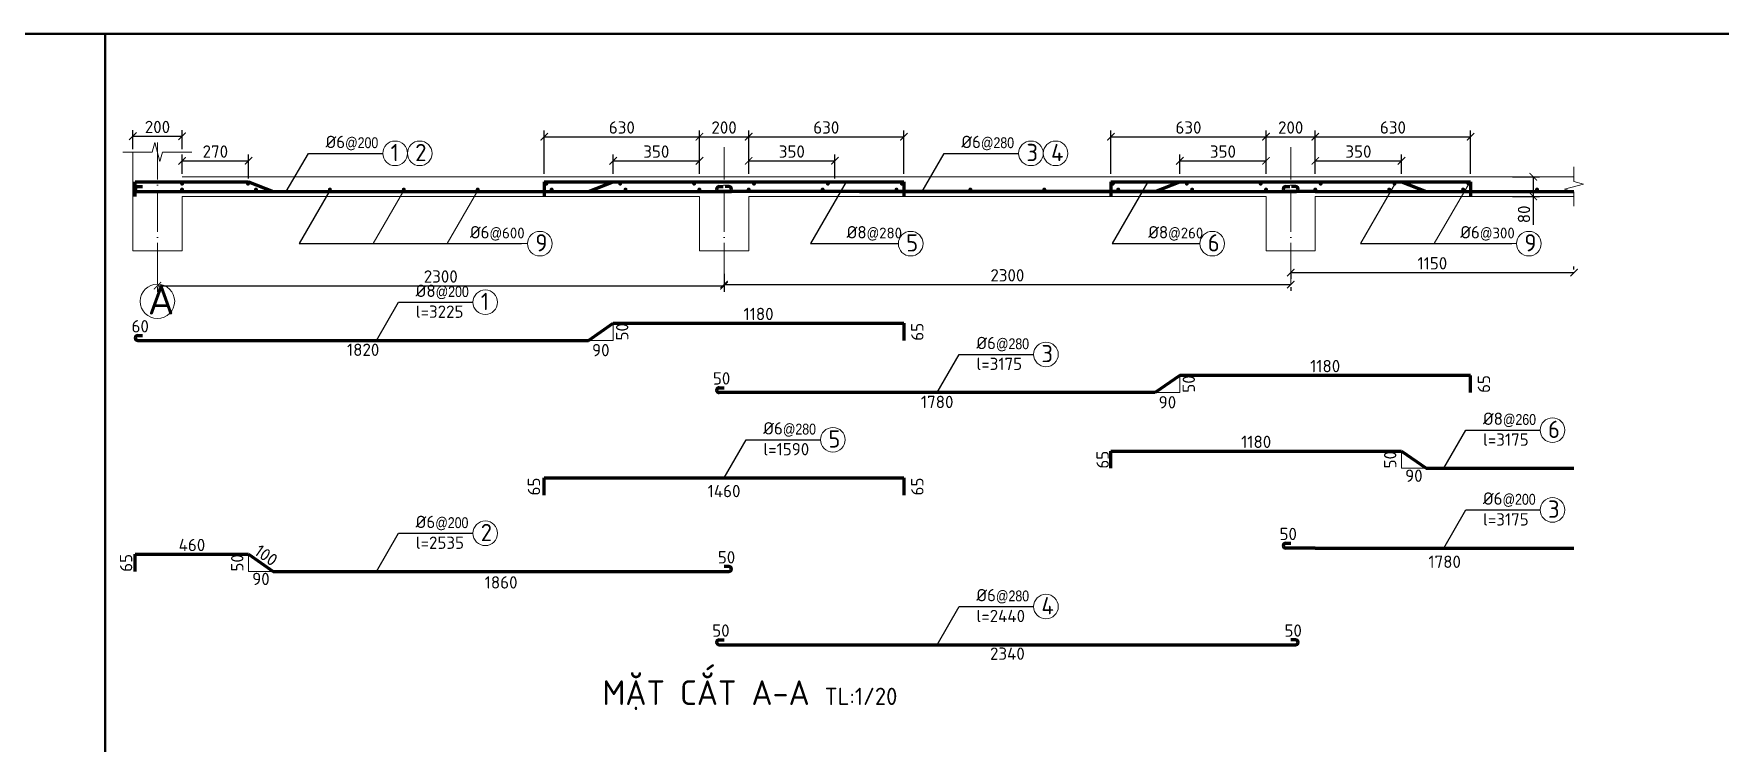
# Model space of a CAD drawing. Header units: millimetres. Extents: x 0 to 4970, y -594 to 1412.
# Drawn here: x 1396.4 to 1738.7, y 436.8 to 580.8 of the extents above; entities that cross this region are included whole.
import ezdxf

# ---------------------------------------------------------------- set-up
doc = ezdxf.new("R2010")
doc.units = ezdxf.units.MM
doc.header["$LTSCALE"] = 0.35
doc.header["$PDMODE"] = 3
doc.linetypes.add('ACAD_ISO04W100', pattern=[30, 24, -3, 0, -3])
doc.layers.get('0').update_dxf_attribs({"lineweight": 50})
for name, color, linetype, lineweight in [('CotThepSan', 13, 'Continuous', 70), ('DoVe', 1, 'Continuous', 18), ('Duong Bao San', 7, 'Continuous', 18), ('Kich Thuoc', 1, 'Continuous', 20), ('Ky Hieu', 4, 'Continuous', 20), ('Text', 40, 'Continuous', 20), ('Truc', 3, 'ACAD_ISO04W100', 20)]:
    doc.layers.add(name, color=color, linetype=linetype, lineweight=lineweight)
doc.styles.get("Standard").update_dxf_attribs({"font": 'isocpeur.ttf'})
doc.styles.add('VN', font='')
doc.styles.get('VN').set_extended_font_data('TCVN 7284')
doc.dimstyles.new('Dim20', dxfattribs={"dimtxt": 2.5, "dimasz": 1.5, "dimexe": 1.25, "dimexo": 0.625, "dimtad": 1, "dimlfac": 20, "dimtxsty": 'Standard', "dimblk": 'ARCHTICK', "dimcen": 2.5, "dimadec": 0, "dimazin": 0, "dimtfac": 1, "dimtmove": 0, "dimatfit": 3, "dimfxl": 1, "dimarcsym": 0})
doc.dimstyles.new('Dim20KT', dxfattribs={"dimtxt": 2.5, "dimasz": 1.5, "dimexe": 1.25, "dimexo": 0.625, "dimtad": 1, "dimlfac": 20, "dimtxsty": 'Standard', "dimblk": 'ARCHTICK', "dimcen": 2.5, "dimse1": 1, "dimse2": 1, "dimsd1": 1, "dimsd2": 1, "dimadec": 0, "dimazin": 0, "dimtfac": 1, "dimtmove": 0, "dimatfit": 3, "dimfxl": 1, "dimarcsym": 0})
doc.dimstyles.new('ISO-25', dxfattribs={"dimtxt": 2.5, "dimasz": 2.5, "dimexe": 1.25, "dimexo": 0.625, "dimtad": 1, "dimtxsty": 'Standard', "dimcen": 2.5, "dimadec": 0, "dimazin": 0, "dimtfac": 1, "dimtmove": 0, "dimatfit": 3, "dimfxl": 1, "dimarcsym": 0})

# ---------------------------------------------------------------- blocks, each defined once
blk = doc.blocks.new('*D307')
at = {"layer": 'Defpoints', "color": 0}
for p in [(1629.01, 511.47), (1688.01, 511.47), (1688.01, 511.47)]:
    blk.add_point(p, dxfattribs=at)
at = {"layer": 'Kich Thuoc', "color": 0, "insert": (1658.51, 513.35), "char_height": 2.5, "attachment_point": 5}
blk.add_mtext('1180', dxfattribs=at)
blk = doc.blocks.new('_ArchTick')
at = {"color": 0, "linetype": 'ByBlock', "const_width": 0.15}
blk.add_lwpolyline([(-0.5, -0.5), (0.5, 0.5)], dxfattribs=at)
blk = doc.blocks.new('*D308')
at = {"layer": 'Defpoints', "color": 0}
for p in [(1535.51, 507.97), (1624.01, 507.97), (1624.01, 504.2)]:
    blk.add_point(p, dxfattribs=at)
at = {"layer": 'Kich Thuoc', "color": 0, "insert": (1579.76, 506.08), "char_height": 2.5, "attachment_point": 5}
blk.add_mtext('1780', dxfattribs=at)
blk = doc.blocks.new('*D309')
at = {"layer": 'Defpoints', "color": 0}
for p in [(1535.51, 508.97), (1535.51, 508.97), (1536.51, 508.97)]:
    blk.add_point(p, dxfattribs=at)
at = {"layer": 'Kich Thuoc', "color": 0, "insert": (1536.01, 510.85), "char_height": 2.5, "attachment_point": 5}
blk.add_mtext('50', dxfattribs=at)
blk = doc.blocks.new('*D272')
at = {"layer": 'Defpoints', "color": 0}
for p in [(1514.01, 522.06), (1573.01, 522.06), (1573.01, 522.06)]:
    blk.add_point(p, dxfattribs=at)
at = {"layer": 'Kich Thuoc', "color": 0, "insert": (1543.51, 523.93), "char_height": 2.5, "attachment_point": 5}
blk.add_mtext('1180', dxfattribs=at)
blk = doc.blocks.new('*D310')
at = {"layer": 'Defpoints', "color": 0}
for p in [(1417.51, 518.56), (1509.01, 518.56), (1509.01, 514.79)]:
    blk.add_point(p, dxfattribs=at)
at = {"layer": 'Kich Thuoc', "color": 0, "insert": (1463.26, 516.66), "char_height": 2.5, "attachment_point": 5}
blk.add_mtext('1820', dxfattribs=at)
blk = doc.blocks.new('*D273')
at = {"layer": 'Defpoints', "color": 0}
for p in [(1417.51, 519.56), (1417.51, 519.56), (1418.51, 519.56)]:
    blk.add_point(p, dxfattribs=at)
at = {"layer": 'Kich Thuoc', "color": 0, "insert": (1418.01, 521.43), "char_height": 2.5, "attachment_point": 5}
blk.add_mtext('60', dxfattribs=at)
blk = doc.blocks.new('*D311')
at = {"layer": 'Defpoints', "color": 0}
for p in [(1417.01, 475.17), (1440.01, 475.17), (1440.01, 475.17)]:
    blk.add_point(p, dxfattribs=at)
at = {"layer": 'Kich Thuoc', "color": 0, "insert": (1428.51, 477.05), "char_height": 2.5, "attachment_point": 5}
blk.add_mtext('460', dxfattribs=at)
blk = doc.blocks.new('*D312')
at = {"layer": 'Defpoints', "color": 0}
for p in [(1445.01, 471.67), (1537.51, 471.67), (1537.51, 467.58)]:
    blk.add_point(p, dxfattribs=at)
at = {"layer": 'Kich Thuoc', "color": 0, "insert": (1491.26, 469.46), "char_height": 2.5, "attachment_point": 5}
blk.add_mtext('1860', dxfattribs=at)
blk = doc.blocks.new('*D274')
at = {"layer": 'Defpoints', "color": 0}
for p in [(1536.51, 472.67), (1536.51, 472.67), (1537.51, 472.67)]:
    blk.add_point(p, dxfattribs=at)
at = {"layer": 'Kich Thuoc', "color": 0, "insert": (1537.01, 474.55), "char_height": 2.5, "attachment_point": 5}
blk.add_mtext('50', dxfattribs=at)
blk = doc.blocks.new('*D275')
at = {"layer": 'Defpoints', "color": 0}
for p in [(1651.51, 457.81), (1651.51, 457.81), (1652.51, 457.81)]:
    blk.add_point(p, dxfattribs=at)
at = {"layer": 'Kich Thuoc', "color": 0, "insert": (1652.01, 459.69), "char_height": 2.5, "attachment_point": 5}
blk.add_mtext('50', dxfattribs=at)
blk = doc.blocks.new('*D276')
at = {"layer": 'Defpoints', "color": 0}
for p in [(1650.51, 477.41), (1650.51, 477.41), (1651.51, 477.41)]:
    blk.add_point(p, dxfattribs=at)
at = {"layer": 'Kich Thuoc', "color": 0, "insert": (1651.01, 479.29), "char_height": 2.5, "attachment_point": 5}
blk.add_mtext('50', dxfattribs=at)
blk = doc.blocks.new('*D313')
at = {"layer": 'Defpoints', "color": 0}
for p in [(1615.01, 496.11), (1674.01, 496.11), (1674.01, 496.11)]:
    blk.add_point(p, dxfattribs=at)
at = {"layer": 'Kich Thuoc', "color": 0, "insert": (1644.51, 497.98), "char_height": 2.5, "attachment_point": 5}
blk.add_mtext('1180', dxfattribs=at)
blk = doc.blocks.new('*D277')
at = {"layer": 'Defpoints', "color": 0}
for p in [(1440.01, 555), (1426.51, 551.77), (1440.01, 550.77)]:
    blk.add_point(p, dxfattribs=at)
at = {"layer": 'Kich Thuoc', "color": 0, "lineweight": -2}
for p, q in [((1426.51, 552.39), (1426.51, 556.25)), ((1426.51, 555), (1440.01, 555)), ((1440.01, 551.39), (1440.01, 556.25))]:
    blk.add_line(p, q, dxfattribs=at)
at = {"layer": 'Kich Thuoc', "color": 0, "lineweight": -2, "xscale": 1.5, "yscale": 1.5, "zscale": 1.5, "rotation": 180}
blk.add_blockref('_ArchTick', (1426.51, 555), dxfattribs=at)
at = {"layer": 'Kich Thuoc', "color": 0, "lineweight": -2, "xscale": 1.5, "yscale": 1.5, "zscale": 1.5}
blk.add_blockref('_ArchTick', (1440.01, 555), dxfattribs=at)
at = {"layer": 'Kich Thuoc', "color": 0, "insert": (1433.26, 556.88), "char_height": 2.5, "attachment_point": 5}
blk.add_mtext('270', dxfattribs=at)
blk = doc.blocks.new('*D278')
at = {"layer": 'Defpoints', "color": 0}
for p in [(1531.51, 555), (1514.01, 551.77), (1531.51, 551.77)]:
    blk.add_point(p, dxfattribs=at)
at = {"layer": 'Kich Thuoc', "color": 0, "lineweight": -2}
for p, q in [((1514.01, 552.39), (1514.01, 556.25)), ((1514.01, 555), (1531.51, 555)), ((1531.51, 552.39), (1531.51, 556.25))]:
    blk.add_line(p, q, dxfattribs=at)
at = {"layer": 'Kich Thuoc', "color": 0, "lineweight": -2, "xscale": 1.5, "yscale": 1.5, "zscale": 1.5, "rotation": 180}
blk.add_blockref('_ArchTick', (1514.01, 555), dxfattribs=at)
at = {"layer": 'Kich Thuoc', "color": 0, "lineweight": -2, "xscale": 1.5, "yscale": 1.5, "zscale": 1.5}
blk.add_blockref('_ArchTick', (1531.51, 555), dxfattribs=at)
at = {"layer": 'Kich Thuoc', "color": 0, "insert": (1522.76, 556.88), "char_height": 2.5, "attachment_point": 5}
blk.add_mtext('350', dxfattribs=at)
blk = doc.blocks.new('*D279')
at = {"layer": 'Defpoints', "color": 0}
for p in [(1559.01, 555), (1541.51, 551.77), (1559.01, 550.77)]:
    blk.add_point(p, dxfattribs=at)
at = {"layer": 'Kich Thuoc', "color": 0, "lineweight": -2}
for p, q in [((1541.51, 552.39), (1541.51, 556.25)), ((1541.51, 555), (1559.01, 555)), ((1559.01, 551.39), (1559.01, 556.25))]:
    blk.add_line(p, q, dxfattribs=at)
at = {"layer": 'Kich Thuoc', "color": 0, "lineweight": -2, "xscale": 1.5, "yscale": 1.5, "zscale": 1.5, "rotation": 180}
blk.add_blockref('_ArchTick', (1541.51, 555), dxfattribs=at)
at = {"layer": 'Kich Thuoc', "color": 0, "lineweight": -2, "xscale": 1.5, "yscale": 1.5, "zscale": 1.5}
blk.add_blockref('_ArchTick', (1559.01, 555), dxfattribs=at)
at = {"layer": 'Kich Thuoc', "color": 0, "insert": (1550.26, 556.88), "char_height": 2.5, "attachment_point": 5}
blk.add_mtext('350', dxfattribs=at)
blk = doc.blocks.new('*D280')
at = {"layer": 'Defpoints', "color": 0}
for p in [(1531.51, 559.89), (1500.01, 551.77), (1531.51, 551.77)]:
    blk.add_point(p, dxfattribs=at)
at = {"layer": 'Kich Thuoc', "color": 0, "lineweight": -2}
for p, q in [((1500.01, 552.39), (1500.01, 561.14)), ((1500.01, 559.89), (1531.51, 559.89)), ((1531.51, 552.39), (1531.51, 561.14))]:
    blk.add_line(p, q, dxfattribs=at)
at = {"layer": 'Kich Thuoc', "color": 0, "lineweight": -2, "xscale": 1.5, "yscale": 1.5, "zscale": 1.5, "rotation": 180}
blk.add_blockref('_ArchTick', (1500.01, 559.89), dxfattribs=at)
at = {"layer": 'Kich Thuoc', "color": 0, "lineweight": -2, "xscale": 1.5, "yscale": 1.5, "zscale": 1.5}
blk.add_blockref('_ArchTick', (1531.51, 559.89), dxfattribs=at)
at = {"layer": 'Kich Thuoc', "color": 0, "insert": (1515.76, 561.76), "char_height": 2.5, "attachment_point": 5}
blk.add_mtext('630', dxfattribs=at)
blk = doc.blocks.new('*D281')
at = {"layer": 'Defpoints', "color": 0}
for p in [(1541.51, 559.89), (1531.51, 552.39), (1541.51, 552.39)]:
    blk.add_point(p, dxfattribs=at)
at = {"layer": 'Kich Thuoc', "color": 0, "lineweight": -2}
for p, q in [((1531.51, 553.02), (1531.51, 561.14)), ((1531.51, 559.89), (1541.51, 559.89)), ((1541.51, 553.02), (1541.51, 561.14))]:
    blk.add_line(p, q, dxfattribs=at)
at = {"layer": 'Kich Thuoc', "color": 0, "lineweight": -2, "xscale": 1.5, "yscale": 1.5, "zscale": 1.5, "rotation": 180}
blk.add_blockref('_ArchTick', (1531.51, 559.89), dxfattribs=at)
at = {"layer": 'Kich Thuoc', "color": 0, "lineweight": -2, "xscale": 1.5, "yscale": 1.5, "zscale": 1.5}
blk.add_blockref('_ArchTick', (1541.51, 559.89), dxfattribs=at)
at = {"layer": 'Kich Thuoc', "color": 0, "insert": (1536.51, 561.76), "char_height": 2.5, "attachment_point": 5}
blk.add_mtext('200', dxfattribs=at)
blk = doc.blocks.new('*D282')
at = {"layer": 'Defpoints', "color": 0}
for p in [(1573.01, 559.89), (1541.51, 552.39), (1573.01, 551.77)]:
    blk.add_point(p, dxfattribs=at)
at = {"layer": 'Kich Thuoc', "color": 0, "lineweight": -2}
for p, q in [((1541.51, 553.02), (1541.51, 561.14)), ((1541.51, 559.89), (1573.01, 559.89)), ((1573.01, 552.39), (1573.01, 561.14))]:
    blk.add_line(p, q, dxfattribs=at)
at = {"layer": 'Kich Thuoc', "color": 0, "lineweight": -2, "xscale": 1.5, "yscale": 1.5, "zscale": 1.5, "rotation": 180}
blk.add_blockref('_ArchTick', (1541.51, 559.89), dxfattribs=at)
at = {"layer": 'Kich Thuoc', "color": 0, "lineweight": -2, "xscale": 1.5, "yscale": 1.5, "zscale": 1.5}
blk.add_blockref('_ArchTick', (1573.01, 559.89), dxfattribs=at)
at = {"layer": 'Kich Thuoc', "color": 0, "insert": (1557.26, 561.76), "char_height": 2.5, "attachment_point": 5}
blk.add_mtext('630', dxfattribs=at)
blk = doc.blocks.new('*D283')
at = {"layer": 'Defpoints', "color": 0}
for p in [(1695.88, 551.77), (1695.88, 547.77), (1700.74, 547.77)]:
    blk.add_point(p, dxfattribs=at)
at = {"layer": 'Kich Thuoc', "color": 0, "lineweight": -2}
for p, q in [((1696.51, 551.77), (1701.99, 551.77)), ((1700.74, 551.77), (1700.74, 547.77)), ((1696.51, 547.77), (1701.99, 547.77)), ((1700.74, 547.77), (1700.74, 542.02))]:
    blk.add_line(p, q, dxfattribs=at)
at = {"layer": 'Kich Thuoc', "color": 0, "lineweight": -2, "xscale": 1.5, "yscale": 1.5, "zscale": 1.5}
for p, rotation in [((1700.74, 551.77), 90), ((1700.74, 547.77), 270)]:
    blk.add_blockref('_ArchTick', p, dxfattribs=dict(at, rotation=rotation))
at = {"layer": 'Kich Thuoc', "color": 0, "insert": (1698.86, 544.14), "char_height": 2.5, "attachment_point": 5, "rotation": 90}
blk.add_mtext('80', dxfattribs=at)
blk = doc.blocks.new('*D284')
at = {"layer": 'Defpoints', "color": 0}
for p in [(1646.51, 555), (1629.01, 551.77), (1646.51, 551.77)]:
    blk.add_point(p, dxfattribs=at)
at = {"layer": 'Kich Thuoc', "color": 0, "lineweight": -2}
for p, q in [((1629.01, 552.39), (1629.01, 556.25)), ((1629.01, 555), (1646.51, 555)), ((1646.51, 552.39), (1646.51, 556.25))]:
    blk.add_line(p, q, dxfattribs=at)
at = {"layer": 'Kich Thuoc', "color": 0, "lineweight": -2, "xscale": 1.5, "yscale": 1.5, "zscale": 1.5, "rotation": 180}
blk.add_blockref('_ArchTick', (1629.01, 555), dxfattribs=at)
at = {"layer": 'Kich Thuoc', "color": 0, "lineweight": -2, "xscale": 1.5, "yscale": 1.5, "zscale": 1.5}
blk.add_blockref('_ArchTick', (1646.51, 555), dxfattribs=at)
at = {"layer": 'Kich Thuoc', "color": 0, "insert": (1637.76, 556.88), "char_height": 2.5, "attachment_point": 5}
blk.add_mtext('350', dxfattribs=at)
blk = doc.blocks.new('*D285')
at = {"layer": 'Defpoints', "color": 0}
for p in [(1674.01, 555), (1656.51, 551.77), (1674.01, 551.77)]:
    blk.add_point(p, dxfattribs=at)
at = {"layer": 'Kich Thuoc', "color": 0, "lineweight": -2}
for p, q in [((1656.51, 552.39), (1656.51, 556.25)), ((1656.51, 555), (1674.01, 555)), ((1674.01, 552.39), (1674.01, 556.25))]:
    blk.add_line(p, q, dxfattribs=at)
at = {"layer": 'Kich Thuoc', "color": 0, "lineweight": -2, "xscale": 1.5, "yscale": 1.5, "zscale": 1.5, "rotation": 180}
blk.add_blockref('_ArchTick', (1656.51, 555), dxfattribs=at)
at = {"layer": 'Kich Thuoc', "color": 0, "lineweight": -2, "xscale": 1.5, "yscale": 1.5, "zscale": 1.5}
blk.add_blockref('_ArchTick', (1674.01, 555), dxfattribs=at)
at = {"layer": 'Kich Thuoc', "color": 0, "insert": (1665.26, 556.88), "char_height": 2.5, "attachment_point": 5}
blk.add_mtext('350', dxfattribs=at)
blk = doc.blocks.new('*D286')
at = {"layer": 'Defpoints', "color": 0}
for p in [(1646.51, 559.89), (1615.01, 551.77), (1646.51, 551.77)]:
    blk.add_point(p, dxfattribs=at)
at = {"layer": 'Kich Thuoc', "color": 0, "lineweight": -2}
for p, q in [((1615.01, 552.39), (1615.01, 561.14)), ((1615.01, 559.89), (1646.51, 559.89)), ((1646.51, 552.39), (1646.51, 561.14))]:
    blk.add_line(p, q, dxfattribs=at)
at = {"layer": 'Kich Thuoc', "color": 0, "lineweight": -2, "xscale": 1.5, "yscale": 1.5, "zscale": 1.5, "rotation": 180}
blk.add_blockref('_ArchTick', (1615.01, 559.89), dxfattribs=at)
at = {"layer": 'Kich Thuoc', "color": 0, "lineweight": -2, "xscale": 1.5, "yscale": 1.5, "zscale": 1.5}
blk.add_blockref('_ArchTick', (1646.51, 559.89), dxfattribs=at)
at = {"layer": 'Kich Thuoc', "color": 0, "insert": (1630.76, 561.76), "char_height": 2.5, "attachment_point": 5}
blk.add_mtext('630', dxfattribs=at)
blk = doc.blocks.new('*D287')
at = {"layer": 'Defpoints', "color": 0}
for p in [(1656.51, 559.89), (1646.51, 552.39), (1656.51, 552.39)]:
    blk.add_point(p, dxfattribs=at)
at = {"layer": 'Kich Thuoc', "color": 0, "lineweight": -2}
for p, q in [((1646.51, 553.02), (1646.51, 561.14)), ((1646.51, 559.89), (1656.51, 559.89)), ((1656.51, 553.02), (1656.51, 561.14))]:
    blk.add_line(p, q, dxfattribs=at)
at = {"layer": 'Kich Thuoc', "color": 0, "lineweight": -2, "xscale": 1.5, "yscale": 1.5, "zscale": 1.5, "rotation": 180}
blk.add_blockref('_ArchTick', (1646.51, 559.89), dxfattribs=at)
at = {"layer": 'Kich Thuoc', "color": 0, "lineweight": -2, "xscale": 1.5, "yscale": 1.5, "zscale": 1.5}
blk.add_blockref('_ArchTick', (1656.51, 559.89), dxfattribs=at)
at = {"layer": 'Kich Thuoc', "color": 0, "insert": (1651.51, 561.76), "char_height": 2.5, "attachment_point": 5}
blk.add_mtext('200', dxfattribs=at)
blk = doc.blocks.new('*D288')
at = {"layer": 'Defpoints', "color": 0}
for p in [(1688.01, 559.89), (1656.51, 552.39), (1688.01, 551.77)]:
    blk.add_point(p, dxfattribs=at)
at = {"layer": 'Kich Thuoc', "color": 0, "lineweight": -2}
for p, q in [((1656.51, 553.02), (1656.51, 561.14)), ((1656.51, 559.89), (1688.01, 559.89)), ((1688.01, 552.39), (1688.01, 561.14))]:
    blk.add_line(p, q, dxfattribs=at)
at = {"layer": 'Kich Thuoc', "color": 0, "lineweight": -2, "xscale": 1.5, "yscale": 1.5, "zscale": 1.5, "rotation": 180}
blk.add_blockref('_ArchTick', (1656.51, 559.89), dxfattribs=at)
at = {"layer": 'Kich Thuoc', "color": 0, "lineweight": -2, "xscale": 1.5, "yscale": 1.5, "zscale": 1.5}
blk.add_blockref('_ArchTick', (1688.01, 559.89), dxfattribs=at)
at = {"layer": 'Kich Thuoc', "color": 0, "insert": (1672.26, 561.76), "char_height": 2.5, "attachment_point": 5}
blk.add_mtext('630', dxfattribs=at)
blk = doc.blocks.new('*D289')
at = {"layer": 'Defpoints', "color": 0}
for p in [(1535.37, 457.81), (1535.37, 457.81), (1536.37, 457.81)]:
    blk.add_point(p, dxfattribs=at)
at = {"layer": 'Kich Thuoc', "color": 0, "insert": (1535.87, 459.69), "char_height": 2.5, "attachment_point": 5}
blk.add_mtext('50', dxfattribs=at)
blk = doc.blocks.new('*D314')
at = {"layer": 'Defpoints', "color": 0}
for p in [(1535.51, 456.81), (1652.51, 456.81), (1652.51, 453.13)]:
    blk.add_point(p, dxfattribs=at)
at = {"layer": 'Kich Thuoc', "color": 0, "insert": (1594.01, 455), "char_height": 2.5, "attachment_point": 5}
blk.add_mtext('2340', dxfattribs=at)
blk = doc.blocks.new('*D290')
at = {"layer": 'Defpoints', "color": 0}
for p in [(1500.01, 486.11), (1573.01, 486.11), (1573.01, 486.11)]:
    blk.add_point(p, dxfattribs=at)
at = {"layer": 'Kich Thuoc', "color": 0, "insert": (1536.51, 487.99), "char_height": 2.5, "attachment_point": 5}
blk.add_mtext('1460', dxfattribs=at)
blk = doc.blocks.new('*D291')
at = {"layer": 'Defpoints', "color": 0}
for p in [(1514.01, 522.06), (1514.01, 518.56), (1517.7, 518.56)]:
    blk.add_point(p, dxfattribs=at)
at = {"layer": 'Kich Thuoc', "color": 0, "insert": (1515.83, 520.31), "char_height": 2.5, "attachment_point": 5, "rotation": 90}
blk.add_mtext('50', dxfattribs=at)
blk = doc.blocks.new('*D292')
at = {"layer": 'Defpoints', "color": 0}
for p in [(1509.01, 518.56), (1513.97, 518.56), (1513.97, 514.72)]:
    blk.add_point(p, dxfattribs=at)
at = {"layer": 'Kich Thuoc', "color": 0, "insert": (1511.49, 516.59), "char_height": 2.5, "attachment_point": 5}
blk.add_mtext('90', dxfattribs=at)
blk = doc.blocks.new('*D293')
at = {"layer": 'Defpoints', "color": 0}
for p in [(1629.01, 511.47), (1629.01, 507.97), (1632.7, 507.97)]:
    blk.add_point(p, dxfattribs=at)
at = {"layer": 'Kich Thuoc', "color": 0, "insert": (1630.83, 509.72), "char_height": 2.5, "attachment_point": 5, "rotation": 90}
blk.add_mtext('50', dxfattribs=at)
blk = doc.blocks.new('*D294')
at = {"layer": 'Defpoints', "color": 0}
for p in [(1624.01, 507.97), (1628.97, 507.97), (1628.97, 504.13)]:
    blk.add_point(p, dxfattribs=at)
at = {"layer": 'Kich Thuoc', "color": 0, "insert": (1626.49, 506.01), "char_height": 2.5, "attachment_point": 5}
blk.add_mtext('90', dxfattribs=at)
blk = doc.blocks.new('*D295')
at = {"layer": 'Defpoints', "color": 0}
for p in [(1674.01, 496.11), (1673.57, 492.61), (1674.01, 492.61)]:
    blk.add_point(p, dxfattribs=at)
at = {"layer": 'Kich Thuoc', "color": 0, "insert": (1671.7, 494.36), "char_height": 2.5, "attachment_point": 5, "rotation": 90}
blk.add_mtext('50', dxfattribs=at)
blk = doc.blocks.new('*D296')
at = {"layer": 'Defpoints', "color": 0}
for p in [(1674.01, 492.61), (1679.01, 492.61), (1679.01, 489.23)]:
    blk.add_point(p, dxfattribs=at)
at = {"layer": 'Kich Thuoc', "color": 0, "insert": (1676.51, 491.11), "char_height": 2.5, "attachment_point": 5}
blk.add_mtext('90', dxfattribs=at)
blk = doc.blocks.new('*D297')
at = {"layer": 'Defpoints', "color": 0}
for p in [(1440.01, 475.17), (1439.57, 471.67), (1440.01, 471.67)]:
    blk.add_point(p, dxfattribs=at)
at = {"layer": 'Kich Thuoc', "color": 0, "insert": (1437.7, 473.42), "char_height": 2.5, "attachment_point": 5, "rotation": 90}
blk.add_mtext('50', dxfattribs=at)
blk = doc.blocks.new('*D298')
at = {"layer": 'Defpoints', "color": 0}
for p in [(1440.01, 471.67), (1445.01, 471.67), (1445.01, 468.3)]:
    blk.add_point(p, dxfattribs=at)
at = {"layer": 'Kich Thuoc', "color": 0, "insert": (1442.51, 470.17), "char_height": 2.5, "attachment_point": 5}
blk.add_mtext('90', dxfattribs=at)
blk = doc.blocks.new('*D299')
at = {"layer": 'Defpoints', "color": 0}
for p in [(1440.01, 475.17), (1445.01, 471.67), (1445.01, 471.67)]:
    blk.add_point(p, dxfattribs=at)
at = {"layer": 'Kich Thuoc', "color": 0, "insert": (1443.58, 474.96), "char_height": 2.5, "attachment_point": 5, "rotation": 325.008}
blk.add_mtext('100', dxfattribs=at)
blk = doc.blocks.new('*D315')
at = {"layer": 'Defpoints', "color": 0}
for p in [(1536.51, 532.67), (1421.51, 529.99), (1536.51, 529.66)]:
    blk.add_point(p, dxfattribs=at)
at = {"layer": 'Kich Thuoc', "color": 0, "lineweight": -2}
for p, q in [((1536.51, 532.05), (1536.51, 528.41)), ((1421.51, 529.66), (1536.51, 529.66)), ((1421.51, 529.37), (1421.51, 528.41))]:
    blk.add_line(p, q, dxfattribs=at)
at = {"layer": 'Kich Thuoc', "color": 0, "lineweight": -2, "xscale": 1.5, "yscale": 1.5, "zscale": 1.5, "rotation": 180}
blk.add_blockref('_ArchTick', (1421.51, 529.66), dxfattribs=at)
at = {"layer": 'Kich Thuoc', "color": 0, "lineweight": -2, "xscale": 1.5, "yscale": 1.5, "zscale": 1.5}
blk.add_blockref('_ArchTick', (1536.51, 529.66), dxfattribs=at)
at = {"layer": 'Kich Thuoc', "color": 0, "insert": (1479.01, 531.53), "char_height": 2.5, "attachment_point": 5}
blk.add_mtext('2300', dxfattribs=at)
blk = doc.blocks.new('*D316')
at = {"layer": 'Defpoints', "color": 0}
for p in [(1536.51, 532.67), (1651.51, 529.99), (1651.51, 529.9)]:
    blk.add_point(p, dxfattribs=at)
at = {"layer": 'Kich Thuoc', "color": 0, "lineweight": -2}
for p, q in [((1536.51, 532.05), (1536.51, 528.65)), ((1536.51, 529.9), (1651.51, 529.9)), ((1651.51, 529.37), (1651.51, 528.65))]:
    blk.add_line(p, q, dxfattribs=at)
at = {"layer": 'Kich Thuoc', "color": 0, "lineweight": -2, "xscale": 1.5, "yscale": 1.5, "zscale": 1.5, "rotation": 180}
blk.add_blockref('_ArchTick', (1536.51, 529.9), dxfattribs=at)
at = {"layer": 'Kich Thuoc', "color": 0, "lineweight": -2, "xscale": 1.5, "yscale": 1.5, "zscale": 1.5}
blk.add_blockref('_ArchTick', (1651.51, 529.9), dxfattribs=at)
at = {"layer": 'Kich Thuoc', "color": 0, "insert": (1594.01, 531.77), "char_height": 2.5, "attachment_point": 5}
blk.add_mtext('2300', dxfattribs=at)
blk = doc.blocks.new('*D300')
at = {"layer": 'Defpoints', "color": 0}
for p in [(1573.01, 522.06), (1577.6, 522.06), (1573.01, 518.56)]:
    blk.add_point(p, dxfattribs=at)
at = {"layer": 'Kich Thuoc', "color": 0, "insert": (1575.73, 520.31), "char_height": 2.5, "attachment_point": 5, "rotation": 90}
blk.add_mtext('65', dxfattribs=at)
blk = doc.blocks.new('*D301')
at = {"layer": 'Defpoints', "color": 0}
for p in [(1573.01, 490.66), (1577.6, 490.66), (1573.01, 487.16)]:
    blk.add_point(p, dxfattribs=at)
at = {"layer": 'Kich Thuoc', "color": 0, "insert": (1575.73, 488.91), "char_height": 2.5, "attachment_point": 5, "rotation": 90}
blk.add_mtext('65', dxfattribs=at)
blk = doc.blocks.new('*D302')
at = {"layer": 'Defpoints', "color": 0}
for p in [(1688.01, 511.47), (1692.6, 511.47), (1688.01, 507.97)]:
    blk.add_point(p, dxfattribs=at)
at = {"layer": 'Kich Thuoc', "color": 0, "insert": (1690.73, 509.72), "char_height": 2.5, "attachment_point": 5, "rotation": 90}
blk.add_mtext('65', dxfattribs=at)
blk = doc.blocks.new('*D303')
at = {"layer": 'Defpoints', "color": 0}
for p in [(1412.43, 475.17), (1417.03, 475.17), (1412.43, 471.67)]:
    blk.add_point(p, dxfattribs=at)
at = {"layer": 'Kich Thuoc', "color": 0, "insert": (1415.15, 473.42), "char_height": 2.5, "attachment_point": 5, "rotation": 90}
blk.add_mtext('65', dxfattribs=at)
blk = doc.blocks.new('*D304')
at = {"layer": 'Defpoints', "color": 0}
for p in [(1495.2, 490.66), (1499.79, 490.66), (1495.2, 487.16)]:
    blk.add_point(p, dxfattribs=at)
at = {"layer": 'Kich Thuoc', "color": 0, "insert": (1497.92, 488.91), "char_height": 2.5, "attachment_point": 5, "rotation": 90}
blk.add_mtext('65', dxfattribs=at)
blk = doc.blocks.new('*D305')
at = {"layer": 'Defpoints', "color": 0}
for p in [(1610.61, 496.11), (1615.21, 496.11), (1610.61, 492.61)]:
    blk.add_point(p, dxfattribs=at)
at = {"layer": 'Kich Thuoc', "color": 0, "insert": (1613.34, 494.36), "char_height": 2.5, "attachment_point": 5, "rotation": 90}
blk.add_mtext('65', dxfattribs=at)
blk = doc.blocks.new('*D306')
at = {"layer": 'Defpoints', "color": 0}
for p in [(1651.51, 532.67), (1709.01, 532.33), (1709.01, 532.33)]:
    blk.add_point(p, dxfattribs=at)
at = {"layer": 'Kich Thuoc', "color": 0, "lineweight": -2}
for p, q in [((1651.51, 532.33), (1709.01, 532.33)), ((1651.51, 532.05), (1651.51, 531.08)), ((1709.01, 532.96), (1709.01, 533.58))]:
    blk.add_line(p, q, dxfattribs=at)
at = {"layer": 'Kich Thuoc', "color": 0, "lineweight": -2, "xscale": 1.5, "yscale": 1.5, "zscale": 1.5, "rotation": 180}
blk.add_blockref('_ArchTick', (1651.51, 532.33), dxfattribs=at)
at = {"layer": 'Kich Thuoc', "color": 0, "lineweight": -2, "xscale": 1.5, "yscale": 1.5, "zscale": 1.5}
blk.add_blockref('_ArchTick', (1709.01, 532.33), dxfattribs=at)
at = {"layer": 'Kich Thuoc', "color": 0, "insert": (1680.26, 534.21), "char_height": 2.5, "attachment_point": 5}
blk.add_mtext('1150', dxfattribs=at)
blk = doc.blocks.new('*D342')
at = {"layer": 'Defpoints', "color": 0}
for p in [(1638.51, 475.54), (1727.01, 475.54), (1727.01, 471.77)]:
    blk.add_point(p, dxfattribs=at)
at = {"layer": 'Kich Thuoc', "color": 0, "insert": (1682.76, 473.65), "char_height": 2.5, "attachment_point": 5}
blk.add_mtext('1780', dxfattribs=at)
blk = doc.blocks.new('*D1429')
at = {"layer": 'Defpoints', "color": 0}
for p in [(1426.51, 560), (1416.51, 556.76), (1426.51, 556.76)]:
    blk.add_point(p, dxfattribs=at)
at = {"layer": 'Kich Thuoc', "color": 0, "lineweight": -2}
for p, q in [((1416.51, 557.39), (1416.51, 561.25)), ((1416.51, 560), (1426.51, 560)), ((1426.51, 557.39), (1426.51, 561.25))]:
    blk.add_line(p, q, dxfattribs=at)
at = {"layer": 'Kich Thuoc', "color": 0, "lineweight": -2, "xscale": 1.5, "yscale": 1.5, "zscale": 1.5, "rotation": 180}
blk.add_blockref('_ArchTick', (1416.51, 560), dxfattribs=at)
at = {"layer": 'Kich Thuoc', "color": 0, "lineweight": -2, "xscale": 1.5, "yscale": 1.5, "zscale": 1.5}
blk.add_blockref('_ArchTick', (1426.51, 560), dxfattribs=at)
at = {"layer": 'Kich Thuoc', "color": 0, "insert": (1421.51, 561.87), "char_height": 2.5, "attachment_point": 5}
blk.add_mtext('200', dxfattribs=at)

msp = doc.modelspace()

# ---------------------------------------------------------------- linework, layer by layer
for points in [[(1079.793241, 580.785388), (1079.793241, 160.785388), (1410.871342, 160.785388), (1410.871342, 580.785388)], [(1410.871342, 580.785388), (1410.871342, 160.785388), (1741.949444, 160.785388), (1741.949444, 580.785388)]]:
    msp.add_lwpolyline(points, close=True)
at = {"layer": 'CotThepSan'}
for p, q in [((1417.005688, 547.769994), (1417.005688, 550.769994)), ((1417.005688, 550.769994), (1440.005688, 550.769994)), ((1417.505688, 549.769994), (1418.505688, 549.769994)), ((1417.505688, 548.769994), (1509.505688, 548.769994)), ((1440.005688, 550.769994), (1445.005688, 548.769994)), ((1445.005688, 548.769994), (1538.005688, 548.769994)), ((1500.005688, 550.769994), (1573.005688, 550.769994)), ((1500.005688, 550.769994), (1500.005688, 547.769994)), ((1509.005688, 548.769994), (1514.005688, 550.769994)), ((1535.505688, 549.769994), (1536.32588, 549.769994)), ((1624.005688, 548.769994), (1535.505688, 548.769994)), ((1537.505688, 549.769994), (1536.704752, 549.769994)), ((1564.005688, 548.769994), (1652.505688, 548.769994)), ((1573.005688, 550.769994), (1573.005688, 547.769994)), ((1615.005688, 550.769994), (1615.005688, 547.769994)), ((1615.005688, 550.769994), (1651.505688, 550.769994)), ((1624.005688, 548.769994), (1629.005688, 550.769994)), ((1650.505688, 549.769994), (1651.276218, 549.769994)), ((1650.505688, 549.769994), (1651.32588, 549.769994)), ((1656.505688, 548.769994), (1650.505688, 548.769994)), ((1651.505688, 550.769994), (1688.005688, 550.769994)), ((1652.505688, 549.769994), (1651.704752, 549.769994)), ((1652.505688, 549.769994), (1651.744718, 549.769994)), ((1656.505688, 548.769994), (1709.005688, 548.769994)), ((1674.005688, 550.769994), (1679.005688, 548.769994)), ((1688.005688, 550.769994), (1688.005688, 547.769994)), ((1509.005688, 518.557759), (1514.005688, 522.057759)), ((1514.005688, 522.057759), (1573.005688, 522.057759)), ((1573.005688, 522.057759), (1573.005688, 518.557759)), ((1417.505688, 519.557759), (1418.505688, 519.557759)), ((1417.505688, 518.557759), (1509.005688, 518.557759)), ((1629.005688, 511.472079), (1624.005688, 507.972079)), ((1688.005688, 511.472079), (1629.005688, 511.472079)), ((1688.005688, 507.972079), (1688.005688, 511.472079)), ((1535.505688, 508.972079), (1536.505688, 508.972079)), ((1624.005688, 507.972079), (1535.505688, 507.972079)), ((1615.005688, 492.606769), (1615.005688, 496.106769)), ((1615.005688, 496.106769), (1674.005688, 496.106769)), ((1674.005688, 496.106769), (1679.005688, 492.606769)), ((1500.005688, 487.157369), (1500.005688, 490.657369)), ((1500.005688, 490.657369), (1573.005688, 490.657369)), ((1573.005688, 490.657369), (1573.005688, 487.157369)), ((1679.005688, 492.606769), (1709.005688, 492.606769)), ((1650.505688, 477.413211), (1651.505688, 477.413211)), ((1656.505688, 476.413211), (1650.505688, 476.413211)), ((1656.505688, 476.413211), (1709.005688, 476.413211)), ((1417.005688, 471.674121), (1417.005688, 475.174121)), ((1417.005688, 475.174121), (1440.005688, 475.174121)), ((1440.005688, 475.174121), (1445.005688, 471.674121)), ((1537.505688, 472.674121), (1536.505688, 472.674121)), ((1445.005688, 471.674121), (1537.505688, 471.674121)), ((1535.505688, 457.810688), (1536.505688, 457.810688)), ((1535.505688, 456.810688), (1652.505688, 456.810688)), ((1652.505688, 457.810688), (1651.505688, 457.810688))]:
    msp.add_line(p, q, dxfattribs=at)
at = {"layer": 'CotThepSan', "color": 1, "const_width": 0.4}
for points in [[(1426.305688, 550.369994, 1), (1426.705688, 550.369994, 1)], [(1426.305688, 549.169994, 1), (1426.705688, 549.169994, 1)], [(1439.693884, 550.369994, 1), (1440.093884, 550.369994, 1)], [(1441.305688, 549.169994, 1), (1441.705688, 549.169994, 1)], [(1456.305688, 549.169994, 1), (1456.705688, 549.169994, 1)], [(1471.305688, 549.169994, 1), (1471.705688, 549.169994, 1)], [(1486.305688, 549.169994, 1), (1486.705688, 549.169994, 1)], [(1500.227693, 550.369994, 1), (1500.627693, 550.369994, 1)], [(1501.305688, 549.169994, 1), (1501.705688, 549.169994, 1)], [(1515.227693, 550.369994, 1), (1515.627693, 550.369994, 1)], [(1516.305688, 549.169994, 1), (1516.705688, 549.169994, 1)], [(1530.227693, 550.369994, 1), (1530.627693, 550.369994, 1)], [(1531.305688, 549.169994, 1), (1531.705688, 549.169994, 1)], [(1541.305688, 549.169994, 1), (1541.705688, 549.169994, 1)], [(1542.783683, 550.369994, -1), (1542.383683, 550.369994, -1)], [(1556.305688, 549.169994, 1), (1556.705688, 549.169994, 1)], [(1557.783683, 550.369994, -1), (1557.383683, 550.369994, -1)], [(1571.305688, 549.169994, 1), (1571.705688, 549.169994, 1)], [(1572.783683, 550.369994, -1), (1572.383683, 550.369994, -1)], [(1586.305688, 549.169994, 1), (1586.705688, 549.169994, 1)], [(1601.305688, 549.169994, 1), (1601.705688, 549.169994, 1)], [(1615.227693, 550.369994, 1), (1615.627693, 550.369994, 1)], [(1616.305688, 549.169994, 1), (1616.705688, 549.169994, 1)], [(1630.227693, 550.369994, 1), (1630.627693, 550.369994, 1)], [(1631.305688, 549.169994, 1), (1631.705688, 549.169994, 1)], [(1645.227693, 550.369994, 1), (1645.627693, 550.369994, 1)], [(1646.305688, 549.169994, 1), (1646.705688, 549.169994, 1)], [(1656.305688, 549.169994, 1), (1656.705688, 549.169994, 1)], [(1657.783683, 550.369994, -1), (1657.383683, 550.369994, -1)], [(1671.305688, 549.169994, 1), (1671.705688, 549.169994, 1)], [(1672.783683, 550.369994, -1), (1672.383683, 550.369994, -1)], [(1686.305688, 549.169994, 1), (1686.705688, 549.169994, 1)], [(1687.783683, 550.369994, -1), (1687.383683, 550.369994, -1)], [(1701.305688, 549.169994, 1), (1701.705688, 549.169994, 1)]]:
    msp.add_lwpolyline(points, format="xyb", close=True, dxfattribs=at)
at = {"layer": 'CotThepSan'}
for centre, start, end in [((1417.505688, 549.269994), 90, 270), ((1535.505688, 549.269994), 90, 270), ((1537.505688, 549.269994), 270, 90), ((1650.505688, 549.269994), 90, 270), ((1652.505688, 549.269994), 270, 90), ((1417.505688, 519.057759), 90, 270), ((1535.505688, 508.472079), 90, 270), ((1650.505688, 476.913211), 90, 270), ((1537.505688, 472.174121), 270, 90), ((1535.505688, 457.310688), 90, 270), ((1652.505688, 457.310688), 270, 90)]:
    msp.add_arc(centre, 0.5, start, end, dxfattribs=at)
at = {"layer": 'DoVe'}
for p, q in [((1514.005688, 518.557759), (1514.005688, 522.057759)), ((1509.005688, 518.557759), (1514.005688, 518.557759)), ((1629.005688, 507.972079), (1629.005688, 511.472079)), ((1624.005688, 507.972079), (1629.005688, 507.972079)), ((1674.005688, 496.106769), (1674.005688, 492.606769)), ((1674.005688, 492.606769), (1679.005688, 492.606769)), ((1440.005688, 475.174121), (1440.005688, 471.674121)), ((1440.005688, 471.674121), (1445.005688, 471.674121))]:
    msp.add_line(p, q, dxfattribs=at)
at = {"layer": 'Duong Bao San'}
for p, q in [((1416.505688, 551.769994), (1416.505688, 556.769994)), ((1416.505688, 536.769994), (1416.505688, 551.769994)), ((1426.505688, 536.769994), (1426.505688, 547.769994)), ((1531.505688, 536.769994), (1531.505688, 547.769994)), ((1541.505688, 536.769994), (1541.505688, 547.769994)), ((1646.505688, 536.769994), (1646.505688, 547.769994)), ((1656.505688, 536.769994), (1656.505688, 547.769994)), ((1416.505688, 536.769994), (1426.505688, 536.769994)), ((1531.505688, 536.769994), (1541.505688, 536.769994)), ((1646.505688, 536.769994), (1656.505688, 536.769994))]:
    msp.add_line(p, q, dxfattribs=at)
for points in [[(1426.505688, 551.769994), (1656.505688, 551.769994), (1709.005688, 551.769994)], [(1426.505688, 547.769994), (1531.505688, 547.769994)], [(1541.505688, 547.769994), (1646.505688, 547.769994)], [(1656.505688, 547.769994), (1709.005688, 547.769994)]]:
    msp.add_lwpolyline(points, dxfattribs=at)
at = {"layer": 'Ky Hieu'}
for p, q in [((1456.846012, 556.519226), (1467.246012, 556.519226)), ((1585.581044, 556.519226), (1596.293544, 556.519226)), ((1471.505688, 548.969994), (1465.283515, 538.192875)), ((1486.505688, 548.969994), (1480.283515, 538.192875)), ((1687.801702, 550.561313), (1680.66078, 538.192875)), ((1484.931133, 538.192875), (1495.424466, 538.192875)), ((1495.424466, 538.192875), (1496.622832, 538.192875)), ((1560.767242, 538.192875), (1571.885576, 538.192875)), ((1622.593152, 538.192875), (1633.086485, 538.192875)), ((1685.932972, 538.192875), (1696.887793, 538.192875)), ((1696.426305, 538.192875), (1697.349281, 538.192875)), ((1588.937813, 515.721311), (1599.337813, 515.721311)), ((1691.749942, 500.356001), (1702.149942, 500.356001)), ((1545.687813, 498.406601), (1556.087813, 498.406601)), ((1691.749942, 484.162443), (1702.149942, 484.162443)), ((1475.141124, 479.423353), (1485.541124, 479.423353)), ((1588.937813, 464.55992), (1599.337813, 464.55992))]:
    msp.add_line(p, q, dxfattribs=at)
for points in [[(1414.505688, 556.769994), (1414.505688, 556.769994), (1420.435135, 556.769994), (1420.952773, 558.701846), (1421.98805, 554.838143), (1422.505688, 556.769994), (1428.505688, 556.769994), (1428.505688, 556.769994)], [(1709.005688, 553.769994), (1709.005688, 553.769994), (1709.005688, 550.80527), (1710.937539, 550.287632), (1707.073836, 549.252356), (1709.005688, 548.734718), (1709.005688, 545.769994), (1709.005688, 545.769994)]]:
    msp.add_lwpolyline(points, dxfattribs=at)
for centre, radius in [((1469.746012, 556.519226), 2.5), ((1474.746012, 556.519226), 2.5), ((1598.793544, 556.519226), 2.5), ((1603.793544, 556.519226), 2.5), ((1499.122832, 538.192875), 2.5), ((1574.385576, 538.192875), 2.5), ((1635.586485, 538.192875), 2.5), ((1699.849281, 538.192875), 2.5), ((1421.505688, 526.494057), 3.5), ((1488.041124, 526.306991), 2.5), ((1601.837813, 515.721311), 2.5), ((1558.587813, 498.406601), 2.5), ((1704.649942, 500.356001), 2.5), ((1704.649942, 484.162443), 2.5), ((1488.041124, 479.423353), 2.5), ((1601.837813, 464.55992), 2.5)]:
    msp.add_circle(centre, radius, dxfattribs=at)
at = {"layer": 'Truc'}
for p, q in [((1421.505688, 529.994057), (1421.505688, 558.688696)), ((1536.505688, 529.994057), (1536.505688, 557.777042)), ((1651.505688, 529.994057), (1651.505688, 557.777042))]:
    msp.add_line(p, q, dxfattribs=at)

# ---------------------------------------------------------------- texts
at = {"layer": 'Ky Hieu', "style": 'VN'}
for s, p in [('1', (1468.831989, 554.936092)), ('2', (1473.831989, 554.936092)), ('3', (1597.87952, 554.936092)), ('4', (1602.87952, 554.936092)), ('9', (1498.208809, 536.60974)), ('5', (1573.471552, 536.60974)), ('6', (1634.672462, 536.60974)), ('9', (1698.935258, 536.60974)), ('1', (1487.127101, 524.723856)), ('3', (1600.92379, 514.138177)), ('5', (1557.67379, 496.823467)), ('6', (1703.735919, 498.772866)), ('3', (1703.735919, 482.579308)), ('2', (1487.127101, 477.840218)), ('4', (1600.92379, 462.976786))]:
    msp.add_text(s, height=3.5, dxfattribs=at).set_placement(p)
at = {"layer": 'Ky Hieu', "char_height": 2.5, "attachment_point": 7}
for s, insert in [('%%C6{\\fVNI-Helve-Condense|b0|i0|c0|p2;\\H0.875x;@200}', (1455.62567, 557.144226)), ('%%C6{\\fVNI-Helve-Condense|b0|i0|c0|p2;\\H0.875x;@280}', (1584.673201, 557.144226)), ('%%C6{\\fVNI-Helve-Condense|b0|i0|c0|p2;\\H0.875x;@\\fISOCPEUR|b0|i0|c0|p34;600}', (1484.931133, 538.817875)), ('%%C8{\\fVNI-Helve-Condense|b0|i0|c0|p2;\\H0.875x;@\\fISOCPEUR|b0|i0|c0|p34;280}', (1561.392242, 538.817875)), ('%%C8{\\fVNI-Helve-Condense|b0|i0|c0|p2;\\H0.875x;@\\fISOCPEUR|b0|i0|c0|p34;260}', (1622.593152, 538.817875)), ('%%C6{\\fVNI-Helve-Condense|b0|i0|c0|p2;\\H0.875x;@\\fISOCPEUR|b0|i0|c0|p34;300}', (1685.932972, 538.817875)), ('%%C8{\\fVNI-Helve-Condense|b0|i0|c0|p2;\\H0.875x;@200}', (1473.920781, 526.931991)), ('l=3225', (1473.94346, 523.141944)), ('%%C6{\\fVNI-Helve-Condense|b0|i0|c0|p2;\\H0.875x;@280}', (1587.717471, 516.346311)), ('l=3175', (1587.74015, 512.556265)), ('%%C8{\\fVNI-Helve-Condense|b0|i0|c0|p2;\\H0.875x;@260}', (1690.5296, 500.981001)), ('%%C6{\\fVNI-Helve-Condense|b0|i0|c0|p2;\\H0.875x;@280}', (1544.467471, 499.031601)), ('l=1590', (1544.49015, 495.241555)), ('l=3175', (1690.552279, 497.190954)), ('%%C6{\\fVNI-Helve-Condense|b0|i0|c0|p2;\\H0.875x;@200}', (1690.5296, 484.787443)), ('%%C6{\\fVNI-Helve-Condense|b0|i0|c0|p2;\\H0.875x;@200}', (1473.920781, 480.048353)), ('l=3175', (1690.552279, 480.997397)), ('l=2535', (1473.94346, 476.258307)), ('%%C6{\\fVNI-Helve-Condense|b0|i0|c0|p2;\\H0.875x;@280}', (1587.717471, 465.18492)), ('l=2440', (1587.74015, 461.394874))]:
    msp.add_mtext(s, dxfattribs=dict(at, insert=insert))
at = {"layer": 'Text', "insert": (1419.545715, 529.814805), "char_height": 6, "width": 3.31947027, "attachment_point": 1}
msp.add_mtext('A', dxfattribs=at)
at = {"layer": 'Text', "insert": (1540.235774, 443.546419), "char_height": 5, "width": 119.00779123, "attachment_point": 8, "style": 'VN'}
msp.add_mtext('^IMẶT CẮT A-A {\\H0.7x;TL:1/20}', dxfattribs=at)

# ---------------------------------------------------------------- dimensions: what is measured, and where the dimension line sits
at = {"layer": 'Kich Thuoc'}
for base, p1, p2, dimstyle, picture, middle in [((1426.505688, 559.995285), (1416.505688, 556.76149), (1426.505688, 556.76149), 'Dim20', '*D1429', (1421.505688, 561.870285)), ((1531.505688, 559.886992), (1500.005688, 551.769994), (1531.505688, 551.769994), 'Dim20', '*D280', (1515.755688, 561.761992)), ((1541.505688, 559.886992), (1531.505688, 552.394994), (1541.505688, 552.394994), 'Dim20', '*D281', (1536.505688, 561.761992)), ((1573.005688, 559.886992), (1541.505688, 552.394994), (1573.005688, 551.769994), 'Dim20', '*D282', (1557.255688, 561.761992)), ((1646.505688, 559.886992), (1615.005688, 551.769994), (1646.505688, 551.769994), 'Dim20', '*D286', (1630.755688, 561.761992)), ((1656.505688, 559.886992), (1646.505688, 552.394994), (1656.505688, 552.394994), 'Dim20', '*D287', (1651.505688, 561.761992)), ((1688.005688, 559.886992), (1656.505688, 552.394994), (1688.005688, 551.769994), 'Dim20', '*D288', (1672.255688, 561.761992)), ((1531.505688, 555.003789), (1514.005688, 551.769994), (1531.505688, 551.769994), 'Dim20', '*D278', (1522.755688, 556.878789)), ((1559.005688, 555.003789), (1541.505688, 551.769994), (1559.005688, 550.769994), 'Dim20', '*D279', (1550.255688, 556.878789)), ((1646.505688, 555.003789), (1629.005688, 551.769994), (1646.505688, 551.769994), 'Dim20', '*D284', (1637.755688, 556.878789)), ((1674.005688, 555.003789), (1656.505688, 551.769994), (1674.005688, 551.769994), 'Dim20', '*D285', (1665.255688, 556.878789)), ((1536.505688, 529.655192), (1421.505688, 529.994057), (1536.505688, 532.672972), 'Dim20', '*D315', (1479.005688, 531.530192)), ((1573.005688, 522.057759), (1514.005688, 522.057759), (1573.005688, 522.057759), 'Dim20KT', '*D272', (1543.505688, 523.932759)), ((1688.005688, 511.472079), (1629.005688, 511.472079), (1688.005688, 511.472079), 'Dim20KT', '*D307', (1658.505688, 513.347079)), ((1674.005688, 496.106769), (1615.005688, 496.106769), (1674.005688, 496.106769), 'Dim20KT', '*D313', (1644.505688, 497.981769)), ((1573.005688, 486.111089), (1500.005688, 486.111089), (1573.005688, 486.111089), 'Dim20KT', '*D290', (1536.505688, 487.986089)), ((1440.005688, 475.174121), (1417.005688, 475.174121), (1440.005688, 475.174121), 'Dim20KT', '*D311', (1428.505688, 477.049121)), ((1652.505688, 453.129617), (1535.505688, 456.810688), (1652.505688, 456.810688), 'Dim20KT', '*D314', (1594.005688, 455.004617))]:
    dim = msp.add_linear_dim(base=base, p1=p1, p2=p2, dimstyle=dimstyle, dxfattribs=at)
    dim.commit()
    dim.dimension.update_dxf_attribs({"geometry": picture, "text_midpoint": middle})
for base, p1, p2, picture, middle in [((1440.005688, 555.003789), (1426.505688, 551.769994), (1440.005688, 550.769994), '*D277', (1433.255688, 556.878789)), ((1709.005688, 532.334107), (1651.505688, 532.672972), (1709.005688, 532.334107), '*D306', (1680.255688, 534.209107)), ((1651.505688, 529.898962), (1536.505688, 532.672972), (1651.505688, 529.994057), '*D316', (1594.005688, 531.773962))]:
    dim = msp.add_linear_dim(base=base, p1=p1, p2=p2, dimstyle='Dim20', override={"dimtmove": 1}, dxfattribs=at)
    dim.commit()
    dim.dimension.update_dxf_attribs({"geometry": picture, "text_midpoint": middle})
dim = msp.add_linear_dim(base=(1700.736049, 547.769994), p1=(1695.880031, 551.769994), p2=(1695.880031, 547.769994), angle=90, dimstyle='Dim20', dxfattribs=at)
dim.commit()
dim.dimension.update_dxf_attribs({"geometry": '*D283', "text_midpoint": (1698.861049, 544.144994)})
for base, p1, p2, text, picture, middle in [((1417.505688, 519.557759), (1418.505688, 519.557759), (1417.505688, 519.557759), '60', '*D273', (1418.005688, 519.557759)), ((1513.973112, 514.716897), (1509.005688, 518.557759), (1513.973112, 518.557759), '90', '*D292', (1511.4894, 514.716897)), ((1535.505688, 508.972079), (1536.505688, 508.972079), (1535.505688, 508.972079), '50', '*D309', (1536.005688, 508.972079)), ((1628.973112, 504.131217), (1624.005688, 507.972079), (1628.973112, 507.972079), '90', '*D294', (1626.4894, 504.131217)), ((1679.005688, 489.230935), (1674.005688, 492.606769), (1679.005688, 492.606769), '90', '*D296', (1676.505688, 489.230935)), ((1650.505688, 477.413211), (1651.505688, 477.413211), (1650.505688, 477.413211), '50', '*D276', (1651.005688, 477.413211)), ((1536.505688, 472.674121), (1537.505688, 472.674121), (1536.505688, 472.674121), '50', '*D274', (1537.005688, 472.674121)), ((1445.005688, 468.298287), (1440.005688, 471.674121), (1445.005688, 471.674121), '90', '*D298', (1442.505688, 468.298287)), ((1535.370666, 457.810688), (1536.370666, 457.810688), (1535.370666, 457.810688), '50', '*D289', (1535.870666, 457.810688)), ((1651.505688, 457.810688), (1652.505688, 457.810688), (1651.505688, 457.810688), '50', '*D275', (1652.005688, 457.810688))]:
    dim = msp.add_linear_dim(base=base, p1=p1, p2=p2, text=text, dimstyle='Dim20KT', dxfattribs=at)
    dim.commit()
    dim.dimension.update_dxf_attribs({"geometry": picture, "text_midpoint": middle, "dimtype": 160})
for base, p1, p2, angle, text, picture, middle, dimtype in [((1517.701073, 518.557759), (1514.005688, 522.057759), (1514.005688, 518.557759), 90, '50', '*D291', (1517.701073, 520.307759), 160), ((1577.604337, 522.057759), (1573.005688, 518.557759), (1573.005688, 522.057759), 90, '65', '*D300', (1577.604337, 520.307759), 160), ((1632.701073, 507.972079), (1629.005688, 511.472079), (1629.005688, 507.972079), 90, '50', '*D293', (1632.701073, 509.722079), 160), ((1692.604337, 511.472079), (1688.005688, 507.972079), (1688.005688, 511.472079), 90, '65', '*D302', (1692.604337, 509.722079), 160), ((1615.2114, 496.106769), (1610.612751, 492.606769), (1610.612751, 496.106769), 90, '65', '*D305', (1615.2114, 494.356769), 160), ((1673.570915, 492.606769), (1674.005688, 496.106769), (1674.005688, 492.606769), 90, '50', '*D295', (1673.570915, 494.356769), 160), ((1499.794554, 490.657369), (1495.195905, 487.157369), (1495.195905, 490.657369), 90, '65', '*D304', (1499.794554, 488.907369), 160), ((1577.604337, 490.657369), (1573.005688, 487.157369), (1573.005688, 490.657369), 90, '65', '*D301', (1577.604337, 488.907369), 160), ((1445.005688, 471.674121), (1440.005688, 475.174121), (1445.005688, 471.674121), 325.0079798, '100', '*D299', (1442.505688, 473.424121), 161), ((1417.027908, 475.174121), (1412.429259, 471.674121), (1412.429259, 475.174121), 90, '65', '*D303', (1417.027908, 473.424121), 160), ((1439.570915, 471.674121), (1440.005688, 475.174121), (1440.005688, 471.674121), 90, '50', '*D297', (1439.570915, 473.424121), 160)]:
    dim = msp.add_linear_dim(base=base, p1=p1, p2=p2, angle=angle, text=text, dimstyle='Dim20KT', dxfattribs=at)
    dim.commit()
    dim.dimension.update_dxf_attribs({"geometry": picture, "text_midpoint": middle, "dimtype": dimtype})
for base, p1, p2, text, picture, middle in [((1509.005688, 514.787266), (1417.505688, 518.557759), (1509.005688, 518.557759), '1820', '*D310', (1463.255688, 516.662266)), ((1624.005688, 504.201586), (1535.505688, 507.972079), (1624.005688, 507.972079), '1780', '*D308', (1579.755688, 506.076586)), ((1727.005688, 471.770923), (1638.505688, 475.541416), (1727.005688, 475.541416), '1780', '*D342', (1682.755688, 473.645923)), ((1537.505688, 467.581166), (1445.005688, 471.674121), (1537.505688, 471.674121), '1860', '*D312', (1491.255688, 469.456166))]:
    dim = msp.add_linear_dim(base=base, p1=p1, p2=p2, text=text, dimstyle='Dim20KT', dxfattribs=at)
    dim.commit()
    dim.dimension.update_dxf_attribs({"geometry": picture, "text_midpoint": middle})

# ---------------------------------------------------------------- leaders
at = {"layer": 'Ky Hieu', "annotation_type": 0, "has_hookline": 1, "hookline_direction": 0}
for points, dimstyle, text_width in [([(1447.663886, 548.769994), (1452.137908, 556.519226), (1456.221012, 556.519226)], 'Dim20', 10.4), ([(1576.711418, 548.769994), (1581.185439, 556.519226), (1585.268544, 556.519226)], 'Dim20', 10.4), ([(1456.505688, 548.969994), (1450.283515, 538.192875), (1484.306133, 538.192875)], 'Dim20KT', 10.493333), ([(1561.318599, 550.769994), (1554.057196, 538.192875), (1560.767242, 538.192875)], 'ISO-25', 10.493333), ([(1622.519509, 550.769994), (1615.258106, 538.192875), (1621.968152, 538.192875)], 'ISO-25', 10.493333), ([(1672.801702, 550.561313), (1665.66078, 538.192875), (1685.307972, 538.192875)], 'ISO-25', 10.493333), ([(1579.755688, 507.972079), (1584.229709, 515.721311), (1588.312813, 515.721311)], 'Dim20', 10.4), ([(1682.567816, 492.606769), (1687.041838, 500.356001), (1691.124942, 500.356001)], 'Dim20', 10.4), ([(1536.505688, 490.657369), (1540.979709, 498.406601), (1545.062813, 498.406601)], 'Dim20', 10.4), ([(1682.567816, 476.413211), (1687.041838, 484.162443), (1691.124942, 484.162443)], 'Dim20', 10.4), ([(1465.958998, 471.674121), (1470.433019, 479.423353), (1474.516124, 479.423353)], 'Dim20', 10.4), ([(1579.755688, 456.810688), (1584.229709, 464.55992), (1588.312813, 464.55992)], 'Dim20', 10.4)]:
    msp.add_leader(points, dimstyle=dimstyle, override={"dimgap": 0.625, "dimtad": 1, "dimldrblk": 'None'}, dxfattribs=dict(at, text_width=text_width))
at = {"layer": 'Ky Hieu'}
msp.add_leader([(1465.958998, 518.557759), (1470.433019, 526.306991), (1485.541124, 526.306991)], dimstyle='Dim20', override={"dimgap": 0.625, "dimtad": 1, "dimldrblk": 'None'}, dxfattribs=at)

doc.saveas('drawing.dxf')
